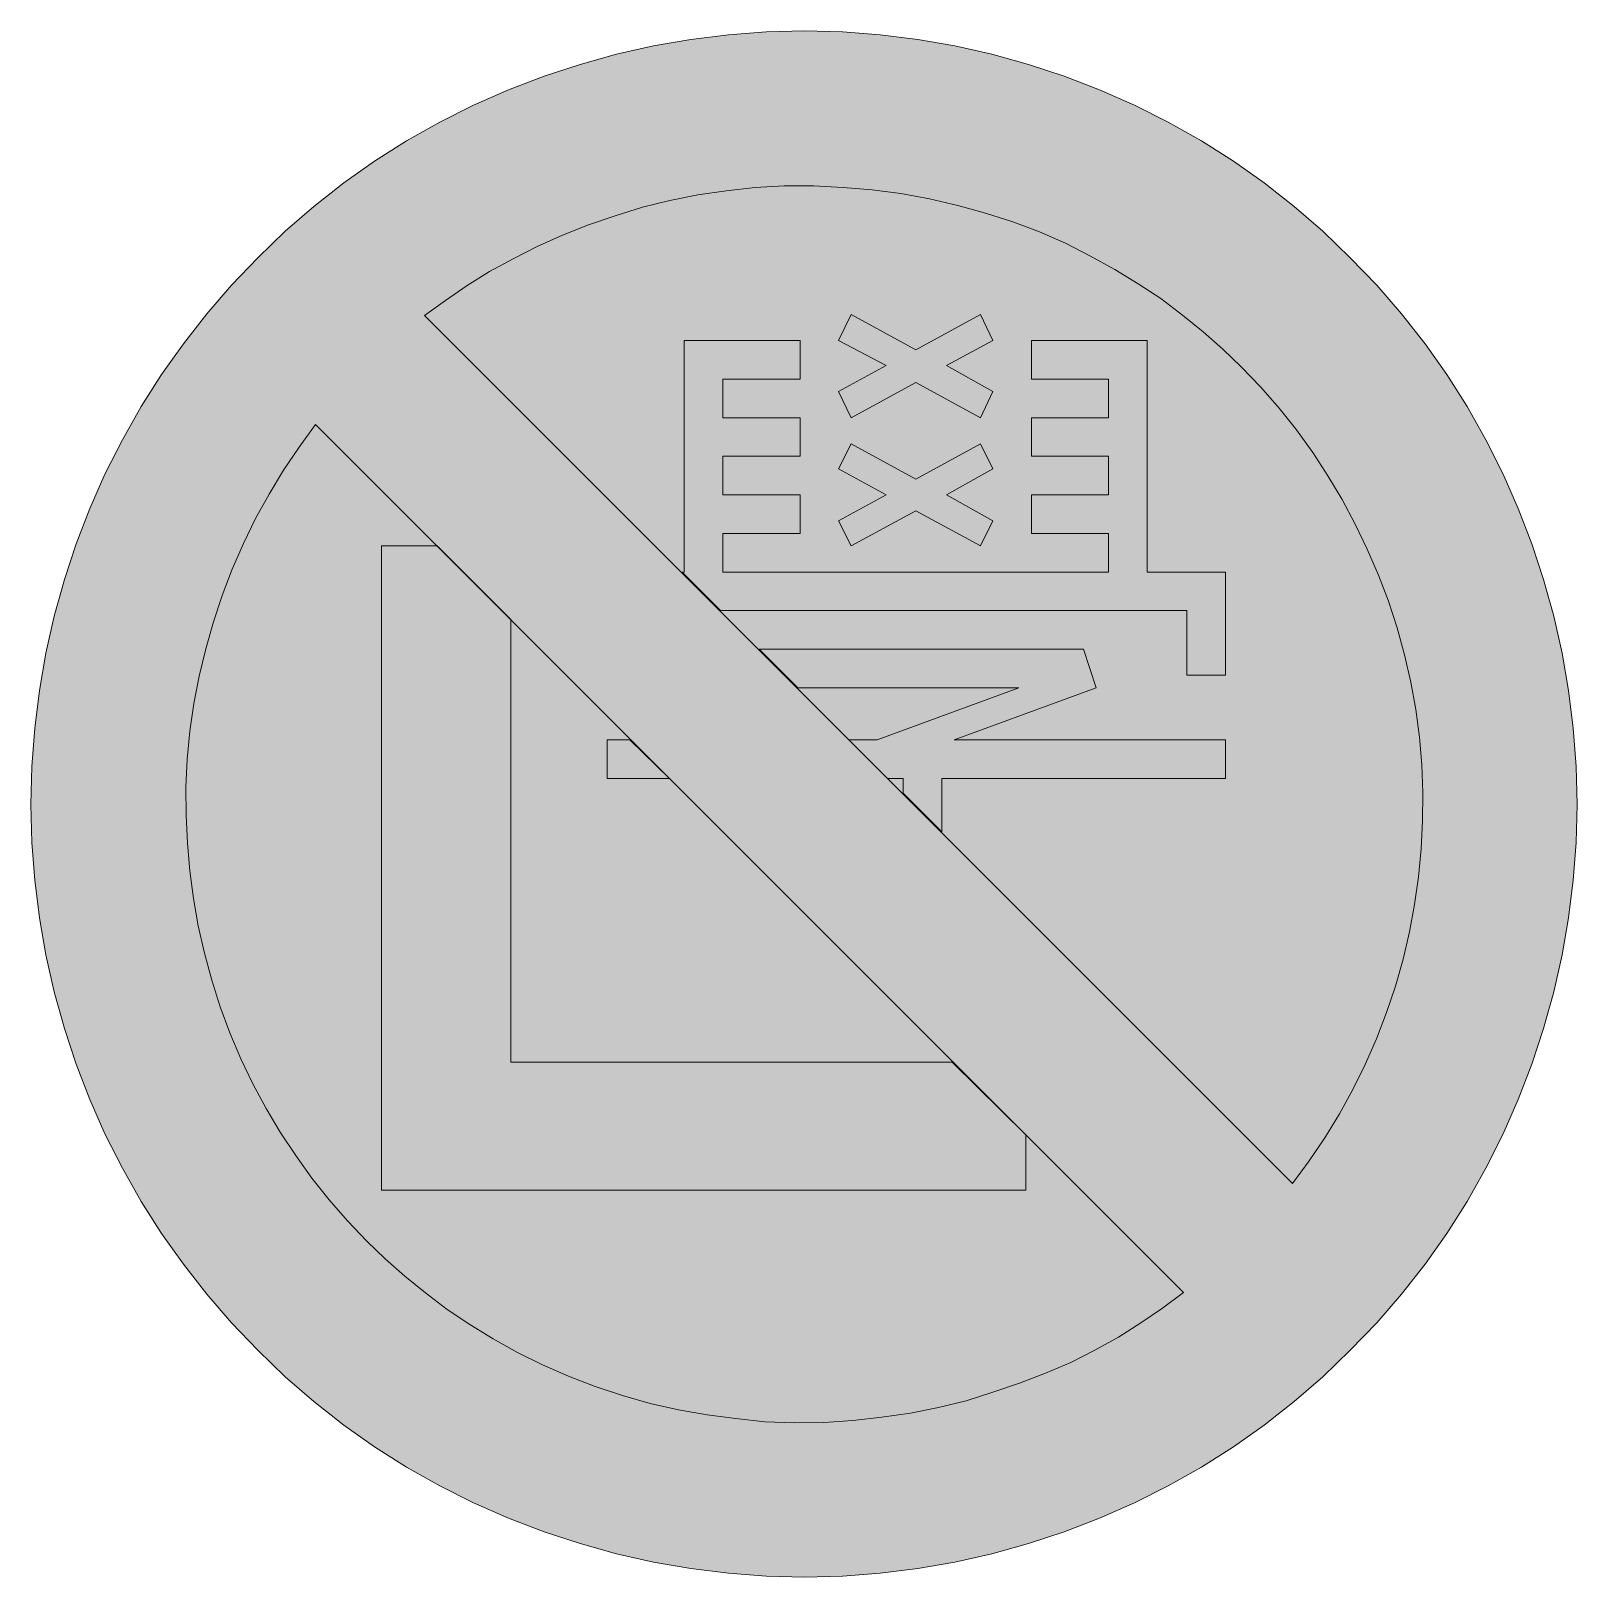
# Model space of a CAD drawing. Header units: metres. Extents: x 162 to 408, y 13 to 259.
import ezdxf

# ---------------------------------------------------------------- set-up
doc = ezdxf.new("R2010")
doc.units = ezdxf.units.M
for name, color, linetype, true_color in [('FILL_BLACK_000000', 7, 'Continuous', 0x000000), ('FILL_RED_FF0000', 7, 'Continuous', 0xff0000), ('FILL_WHITE_FFFFFF', 7, 'Continuous', 0xffffff)]:
    doc.layers.add(name, color=color, linetype=linetype, true_color=true_color)

msp = doc.modelspace()

# ---------------------------------------------------------------- hatches: boundary and pattern name
at = {"layer": 'FILL_BLACK_000000', "true_color": 0x000000}
h = msp.add_hatch(color=7, dxfattribs=at)
h.dxf.hatch_style = 1
h.paths.add_polyline_path([(302.58, 202.86), (292.32, 197.28), (290.34, 201.42), (297.9, 205.56), (290.34, 209.52), (292.32, 213.66), (302.58, 208.08), (312.84, 213.66), (314.82, 209.52), (307.44, 205.56), (314.82, 201.42), (312.84, 197.28), (302.58, 202.86)])
h = msp.add_hatch(color=7, dxfattribs=at)
h.dxf.hatch_style = 1
h.paths.add_polyline_path([(284.22, 178.92), (271.98, 178.92), (271.98, 172.8), (333.18, 172.8), (333.18, 178.92), (320.94, 178.92), (320.94, 185.04), (333.18, 185.04), (333.18, 191.16), (320.94, 191.16), (320.94, 197.28), (333.18, 197.28), (333.18, 203.4), (320.94, 203.4), (320.94, 209.52), (339.3, 209.52), (339.3, 172.8), (351.72, 172.8), (351.72, 156.42), (345.6, 156.42), (345.6, 166.68), (271.62, 166.68), (265.5, 172.8), (265.86, 172.8), (265.86, 209.52), (284.22, 209.52), (284.22, 203.4), (271.98, 203.4), (271.98, 197.28), (284.22, 197.28), (284.22, 191.16), (271.98, 191.16), (271.98, 185.04), (284.22, 185.04), (284.22, 178.92)])
h = msp.add_hatch(color=7, dxfattribs=at)
h.dxf.hatch_style = 1
h.paths.add_polyline_path([(314.82, 189.18), (307.44, 185.04), (314.82, 180.9), (312.84, 176.94), (302.58, 182.52), (292.32, 176.94), (290.34, 180.9), (297.9, 185.04), (290.34, 189.18), (292.32, 193.14), (302.58, 187.56), (312.84, 193.14), (314.82, 189.18)])
h = msp.add_hatch(color=7, dxfattribs=at)
h.dxf.hatch_style = 1
h.paths.add_polyline_path([(238.32, 165.24), (238.32, 95.04), (308.34, 95.04), (320.04, 83.52), (320.04, 74.7), (217.8, 74.7), (217.8, 176.94), (226.62, 176.94), (238.32, 165.24)])
h = msp.add_hatch(color=7, dxfattribs=at)
h.dxf.hatch_style = 1
h.paths.add_polyline_path([(329.22, 160.56), (331.2, 154.44), (308.7, 146.16), (351.72, 146.16), (351.72, 140.04), (306.72, 140.04), (306.72, 131.58), (300.6, 137.7), (300.6, 140.04), (298.08, 140.04), (291.96, 146.16), (296.46, 146.16), (318.96, 154.44), (283.86, 154.44), (277.74, 160.56), (329.22, 160.56)])
h = msp.add_hatch(color=7, dxfattribs=at)
h.dxf.hatch_style = 1
h.paths.add_polyline_path([(257.22, 146.16), (263.52, 140.04), (253.62, 140.04), (253.62, 146.16), (257.22, 146.16)])
at = {"layer": 'FILL_RED_FF0000', "true_color": 0xff0000}
h = msp.add_hatch(color=7, dxfattribs=at)
h.dxf.hatch_style = 1
h.paths.add_polyline_path([(407.37, 129.89), (406.92, 123.9), (406.17, 117.94), (405.13, 112.03), (403.81, 106.17), (402.2, 100.39), (400.32, 94.69), (398.16, 89.1), (395.73, 83.57), (393.04, 78.18), (390.08, 72.94), (386.86, 67.86), (383.4, 62.95), (379.68, 58.22), (375.72, 53.67), (371.52, 49.32), (367.17, 45.12), (362.62, 41.16), (357.89, 37.44), (352.98, 33.97), (347.9, 30.76), (342.66, 27.8), (337.27, 25.11), (331.74, 22.68), (326.15, 20.52), (320.45, 18.64), (314.67, 17.03), (308.81, 15.7), (302.9, 14.67), (296.94, 13.92), (290.95, 13.47), (284.94, 13.32), (278.88, 13.47), (272.87, 13.92), (266.9, 14.67), (260.98, 15.7), (255.12, 17.03), (249.33, 18.64), (243.6, 20.52), (237.96, 22.68), (232.43, 25.11), (227.04, 27.8), (221.8, 30.76), (216.72, 33.97), (211.81, 37.44), (207.08, 41.16), (202.53, 45.12), (198.18, 49.32), (194.03, 53.67), (190.09, 58.22), (186.38, 62.95), (182.9, 67.86), (179.67, 72.94), (176.69, 78.18), (173.98, 83.57), (171.54, 89.1), (169.38, 94.69), (167.5, 100.39), (165.89, 106.17), (164.57, 112.03), (163.53, 117.94), (162.78, 123.9), (162.33, 129.89), (162.18, 135.9), (162.33, 141.96), (162.78, 148), (163.53, 153.99), (164.57, 159.93), (165.89, 165.8), (167.5, 171.59), (169.38, 177.29), (171.54, 182.88), (173.98, 188.41), (176.69, 193.8), (179.67, 199.04), (182.9, 204.12), (186.38, 209.03), (190.09, 213.76), (194.03, 218.31), (198.18, 222.66), (202.53, 226.86), (207.08, 230.82), (211.81, 234.54), (216.72, 238), (221.8, 241.22), (227.04, 244.18), (232.43, 246.87), (237.96, 249.3), (243.6, 251.46), (249.33, 253.34), (255.12, 254.95), (260.98, 256.27), (266.9, 257.31), (272.87, 258.06), (278.88, 258.51), (284.94, 258.66), (290.95, 258.51), (296.94, 258.06), (302.9, 257.31), (308.81, 256.27), (314.67, 254.95), (320.45, 253.34), (326.15, 251.46), (331.74, 249.3), (337.27, 246.87), (342.66, 244.18), (347.9, 241.22), (352.98, 238), (357.89, 234.54), (362.62, 230.82), (367.17, 226.86), (371.52, 222.66), (375.72, 218.31), (379.68, 213.76), (383.4, 209.03), (386.86, 204.12), (390.08, 199.04), (393.04, 193.8), (395.73, 188.41), (398.16, 182.88), (400.32, 177.29), (402.2, 171.59), (403.81, 165.8), (405.13, 159.93), (406.17, 153.99), (406.92, 148), (407.37, 141.96), (407.52, 135.9), (407.37, 129.89)])
at = {"layer": 'FILL_WHITE_FFFFFF', "true_color": 0xffffff}
h = msp.add_hatch(color=7, dxfattribs=at)
h.dxf.hatch_style = 1
h.paths.add_polyline_path([(224.64, 213.48), (227.95, 215.9), (231.39, 218.25), (234.97, 220.47), (238.68, 222.48), (242.53, 224.43), (246.51, 226.24), (250.63, 227.87), (254.88, 229.32), (259.21, 230.67), (263.56, 231.77), (267.99, 232.64), (272.52, 233.28), (277.11, 233.82), (281.72, 234.09), (286.37, 234.09), (291.06, 233.82), (295.65, 233.45), (300.22, 232.85), (304.75, 232.02), (309.24, 230.94), (313.66, 229.76), (317.99, 228.38), (322.23, 226.79), (326.34, 225), (330.32, 222.94), (334.17, 220.79), (337.88, 218.55), (341.46, 216.18), (344.9, 213.58), (348.19, 210.92), (351.31, 208.18), (354.24, 205.38), (357.33, 202.15), (360.25, 198.8), (363, 195.34), (365.58, 191.77), (367.99, 188.08), (370.24, 184.29), (372.31, 180.4), (374.22, 176.4), (376.01, 172.31), (377.59, 168.15), (378.98, 163.92), (380.16, 159.64), (381.14, 155.32), (381.91, 150.96), (382.49, 146.59), (382.86, 142.2), (383.03, 137.75), (383, 133.3), (382.77, 128.86), (382.34, 124.45), (381.72, 120.06), (380.91, 115.7), (379.91, 111.38), (378.72, 107.1), (377.29, 102.88), (375.68, 98.74), (373.9, 94.67), (371.95, 90.7), (369.82, 86.81), (367.51, 83.03), (365.02, 79.35), (362.34, 75.78), (224.64, 213.48)])
h = msp.add_hatch(color=7, dxfattribs=at)
h.dxf.hatch_style = 1
h.paths.add_polyline_path([(345.06, 58.5), (341.75, 56), (338.31, 53.64), (334.73, 51.41), (331.02, 49.32), (327.17, 47.39), (323.19, 45.65), (319.07, 44.08), (314.82, 42.66), (310.57, 41.31), (306.2, 40.21), (301.73, 39.34), (297.18, 38.7), (292.59, 38.16), (287.98, 37.87), (283.33, 37.81), (278.64, 37.98), (274.05, 38.46), (269.48, 39.08), (264.95, 39.88), (260.46, 40.86), (256.04, 42.15), (251.71, 43.58), (247.47, 45.19), (243.36, 46.98), (239.38, 48.97), (235.53, 51.12), (231.82, 53.41), (228.24, 55.8), (224.8, 58.4), (221.51, 61.07), (218.39, 63.8), (215.46, 66.6), (212.42, 69.83), (209.53, 73.18), (206.78, 76.64), (204.19, 80.21), (201.75, 83.9), (199.49, 87.69), (197.39, 91.58), (195.48, 95.58), (193.75, 99.67), (192.21, 103.83), (190.86, 108.06), (189.7, 112.34), (188.73, 116.66), (187.96, 121.02), (187.39, 125.39), (187.02, 129.78), (186.79, 134.23), (186.78, 138.68), (186.99, 143.12), (187.4, 147.53), (188.03, 151.92), (188.87, 156.28), (189.91, 160.6), (191.16, 164.88), (192.54, 169.1), (194.12, 173.24), (195.89, 177.31), (197.84, 181.28), (199.97, 185.17), (202.27, 188.95), (204.74, 192.63), (207.36, 196.2), (345.06, 58.5)])

# ---------------------------------------------------------------- linework, layer by layer
at = {"layer": 'FILL_BLACK_000000', "lineweight": 0, "true_color": 0x000000}
for points in [[(302.58, 202.86), (292.32, 197.28), (290.34, 201.42), (297.9, 205.56), (290.34, 209.52), (292.32, 213.66), (302.58, 208.08), (312.84, 213.66), (314.82, 209.52), (307.44, 205.56), (314.82, 201.42), (312.84, 197.28)], [(284.22, 178.92), (271.98, 178.92), (271.98, 172.8), (333.18, 172.8), (333.18, 178.92), (320.94, 178.92), (320.94, 185.04), (333.18, 185.04), (333.18, 191.16), (320.94, 191.16), (320.94, 197.28), (333.18, 197.28), (333.18, 203.4), (320.94, 203.4), (320.94, 209.52), (339.3, 209.52), (339.3, 172.8), (351.72, 172.8), (351.72, 156.42), (345.6, 156.42), (345.6, 166.68), (271.62, 166.68), (265.5, 172.8), (265.86, 172.8), (265.86, 209.52), (284.22, 209.52), (284.22, 203.4), (271.98, 203.4), (271.98, 197.28), (284.22, 197.28), (284.22, 191.16), (271.98, 191.16), (271.98, 185.04), (284.22, 185.04)], [(314.82, 189.18), (307.44, 185.04), (314.82, 180.9), (312.84, 176.94), (302.58, 182.52), (292.32, 176.94), (290.34, 180.9), (297.9, 185.04), (290.34, 189.18), (292.32, 193.14), (302.58, 187.56), (312.84, 193.14)], [(238.32, 165.24), (238.32, 95.04), (308.34, 95.04), (320.04, 83.52), (320.04, 74.7), (217.8, 74.7), (217.8, 176.94), (226.62, 176.94)], [(329.22, 160.56), (331.2, 154.44), (308.7, 146.16), (351.72, 146.16), (351.72, 140.04), (306.72, 140.04), (306.72, 131.58), (300.6, 137.7), (300.6, 140.04), (298.08, 140.04), (291.96, 146.16), (296.46, 146.16), (318.96, 154.44), (283.86, 154.44), (277.74, 160.56)], [(257.22, 146.16), (263.52, 140.04), (253.62, 140.04), (253.62, 146.16)]]:
    msp.add_lwpolyline(points, close=True, dxfattribs=at)
at = {"layer": 'FILL_RED_FF0000', "lineweight": 0, "true_color": 0xff0000}
msp.add_lwpolyline([(407.37, 129.89), (406.92, 123.9), (406.17, 117.94), (405.13, 112.03), (403.81, 106.17), (402.2, 100.39), (400.32, 94.69), (398.16, 89.1), (395.73, 83.57), (393.04, 78.18), (390.08, 72.94), (386.86, 67.86), (383.4, 62.95), (379.68, 58.22), (375.72, 53.67), (371.52, 49.32), (367.17, 45.12), (362.62, 41.16), (357.89, 37.44), (352.98, 33.97), (347.9, 30.76), (342.66, 27.8), (337.27, 25.11), (331.74, 22.68), (326.15, 20.52), (320.45, 18.64), (314.67, 17.03), (308.81, 15.7), (302.9, 14.67), (296.94, 13.92), (290.95, 13.47), (284.94, 13.32), (278.88, 13.47), (272.87, 13.92), (266.9, 14.67), (260.98, 15.7), (255.12, 17.03), (249.33, 18.64), (243.6, 20.52), (237.96, 22.68), (232.43, 25.11), (227.04, 27.8), (221.8, 30.76), (216.72, 33.97), (211.81, 37.44), (207.08, 41.16), (202.53, 45.12), (198.18, 49.32), (194.03, 53.67), (190.09, 58.22), (186.38, 62.95), (182.9, 67.86), (179.67, 72.94), (176.69, 78.18), (173.98, 83.57), (171.54, 89.1), (169.38, 94.69), (167.5, 100.39), (165.89, 106.17), (164.57, 112.03), (163.53, 117.94), (162.78, 123.9), (162.33, 129.89), (162.18, 135.9), (162.33, 141.96), (162.78, 148), (163.53, 153.99), (164.57, 159.93), (165.89, 165.8), (167.5, 171.59), (169.38, 177.29), (171.54, 182.88), (173.98, 188.41), (176.69, 193.8), (179.67, 199.04), (182.9, 204.12), (186.38, 209.03), (190.09, 213.76), (194.03, 218.31), (198.18, 222.66), (202.53, 226.86), (207.08, 230.82), (211.81, 234.54), (216.72, 238), (221.8, 241.22), (227.04, 244.18), (232.43, 246.87), (237.96, 249.3), (243.6, 251.46), (249.33, 253.34), (255.12, 254.95), (260.98, 256.27), (266.9, 257.31), (272.87, 258.06), (278.88, 258.51), (284.94, 258.66), (290.95, 258.51), (296.94, 258.06), (302.9, 257.31), (308.81, 256.27), (314.67, 254.95), (320.45, 253.34), (326.15, 251.46), (331.74, 249.3), (337.27, 246.87), (342.66, 244.18), (347.9, 241.22), (352.98, 238), (357.89, 234.54), (362.62, 230.82), (367.17, 226.86), (371.52, 222.66), (375.72, 218.31), (379.68, 213.76), (383.4, 209.03), (386.86, 204.12), (390.08, 199.04), (393.04, 193.8), (395.73, 188.41), (398.16, 182.88), (400.32, 177.29), (402.2, 171.59), (403.81, 165.8), (405.13, 159.93), (406.17, 153.99), (406.92, 148), (407.37, 141.96), (407.52, 135.9)], close=True, dxfattribs=at)
at = {"layer": 'FILL_WHITE_FFFFFF', "lineweight": 0, "true_color": 0xff0000}
for points in [[(224.64, 213.48), (227.95, 215.9), (231.39, 218.25), (234.97, 220.47), (238.68, 222.48), (242.53, 224.43), (246.51, 226.24), (250.63, 227.87), (254.88, 229.32), (259.21, 230.67), (263.56, 231.77), (267.99, 232.64), (272.52, 233.28), (277.11, 233.82), (281.72, 234.09), (286.37, 234.09), (291.06, 233.82), (295.65, 233.45), (300.22, 232.85), (304.75, 232.02), (309.24, 230.94), (313.66, 229.76), (317.99, 228.38), (322.23, 226.79), (326.34, 225), (330.32, 222.94), (334.17, 220.79), (337.88, 218.55), (341.46, 216.18), (344.9, 213.58), (348.19, 210.92), (351.31, 208.18), (354.24, 205.38), (357.33, 202.15), (360.25, 198.8), (363, 195.34), (365.58, 191.77), (367.99, 188.08), (370.24, 184.29), (372.31, 180.4), (374.22, 176.4), (376.01, 172.31), (377.59, 168.15), (378.98, 163.92), (380.16, 159.64), (381.14, 155.32), (381.91, 150.96), (382.49, 146.59), (382.86, 142.2), (383.03, 137.75), (383, 133.3), (382.77, 128.86), (382.34, 124.45), (381.72, 120.06), (380.91, 115.7), (379.91, 111.38), (378.72, 107.1), (377.29, 102.88), (375.68, 98.74), (373.9, 94.67), (371.95, 90.7), (369.82, 86.81), (367.51, 83.03), (365.02, 79.35), (362.34, 75.78)], [(345.06, 58.5), (341.75, 56), (338.31, 53.64), (334.73, 51.41), (331.02, 49.32), (327.17, 47.39), (323.19, 45.65), (319.07, 44.08), (314.82, 42.66), (310.57, 41.31), (306.2, 40.21), (301.73, 39.34), (297.18, 38.7), (292.59, 38.16), (287.98, 37.87), (283.33, 37.81), (278.64, 37.98), (274.05, 38.46), (269.48, 39.08), (264.95, 39.88), (260.46, 40.86), (256.04, 42.15), (251.71, 43.58), (247.47, 45.19), (243.36, 46.98), (239.38, 48.97), (235.53, 51.12), (231.82, 53.41), (228.24, 55.8), (224.8, 58.4), (221.51, 61.07), (218.39, 63.8), (215.46, 66.6), (212.42, 69.83), (209.53, 73.18), (206.78, 76.64), (204.19, 80.21), (201.75, 83.9), (199.49, 87.69), (197.39, 91.58), (195.48, 95.58), (193.75, 99.67), (192.21, 103.83), (190.86, 108.06), (189.7, 112.34), (188.73, 116.66), (187.96, 121.02), (187.39, 125.39), (187.02, 129.78), (186.79, 134.23), (186.78, 138.68), (186.99, 143.12), (187.4, 147.53), (188.03, 151.92), (188.87, 156.28), (189.91, 160.6), (191.16, 164.88), (192.54, 169.1), (194.12, 173.24), (195.89, 177.31), (197.84, 181.28), (199.97, 185.17), (202.27, 188.95), (204.74, 192.63), (207.36, 196.2)]]:
    msp.add_lwpolyline(points, close=True, dxfattribs=at)

doc.saveas('drawing.dxf')
